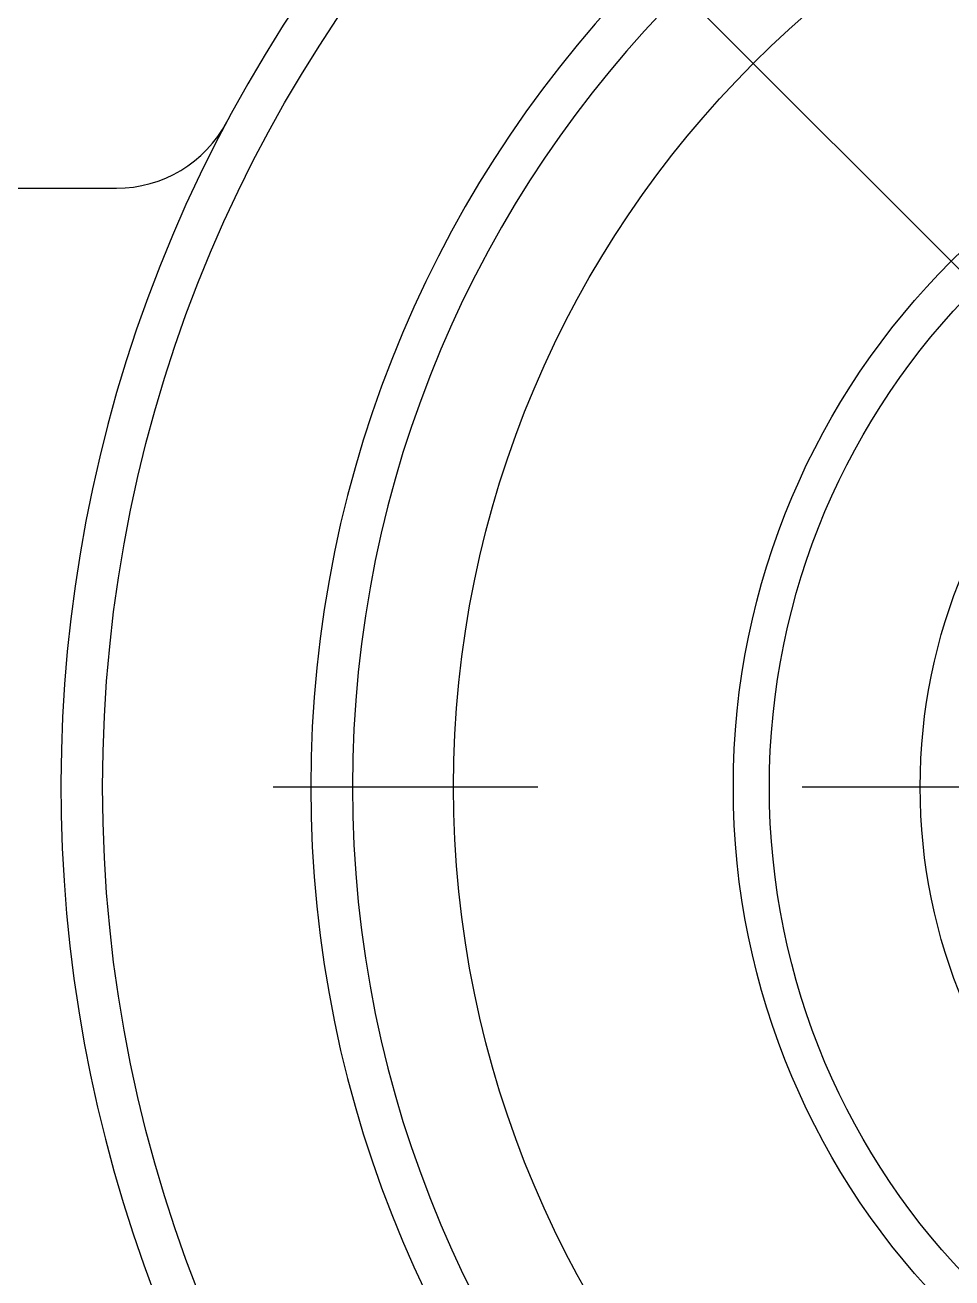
# Model space of a CAD drawing. Extents: x -67 to 151, y -79 to 36.
# Drawn here: x -34.86 to -12.6, y -11.79 to 18.3 of the extents above; entities that cross this region are included whole.
import ezdxf

# ---------------------------------------------------------------- set-up
doc = ezdxf.new("R2010")
doc.units = 0
doc.linetypes.add('CENTER', pattern=[50.8, 31.75, -6.35, 6.35, -6.35])
doc.layers.get('0').update_dxf_attribs({"linetype": 'CONTINUOUS'})
doc.layers.add('CENTER', color=1, linetype='CENTER')

msp = doc.modelspace()

# ---------------------------------------------------------------- linework, layer by layer
at = {"color": 7, "linetype": 'CONTINUOUS'}
msp.add_line((-55.293, 14.377), (-32.666, 14.377), dxfattribs=at)
for radius in [33, 24.57, 17.853, 16.987, 13.367]:
    msp.add_circle((0, 0), radius, dxfattribs=at)
for centre, radius, start, end in [((0, 0), 34, 141.8267, 128.1733), ((0, 0), 28, 90, 270), ((0, 0), 27, 90, 270), ((-32.666, 17.377), 3, 270, 331.9889)]:
    msp.add_arc(centre, radius, start, end, dxfattribs=at)
at = {"layer": 'CENTER', "color": 1, "linetype": 'CENTER'}
for p, q in [((1.414, -1.414), (-31.362, 31.362)), ((-67, 0), (67, 0))]:
    msp.add_line(p, q, dxfattribs=at)

doc.saveas('drawing.dxf')
